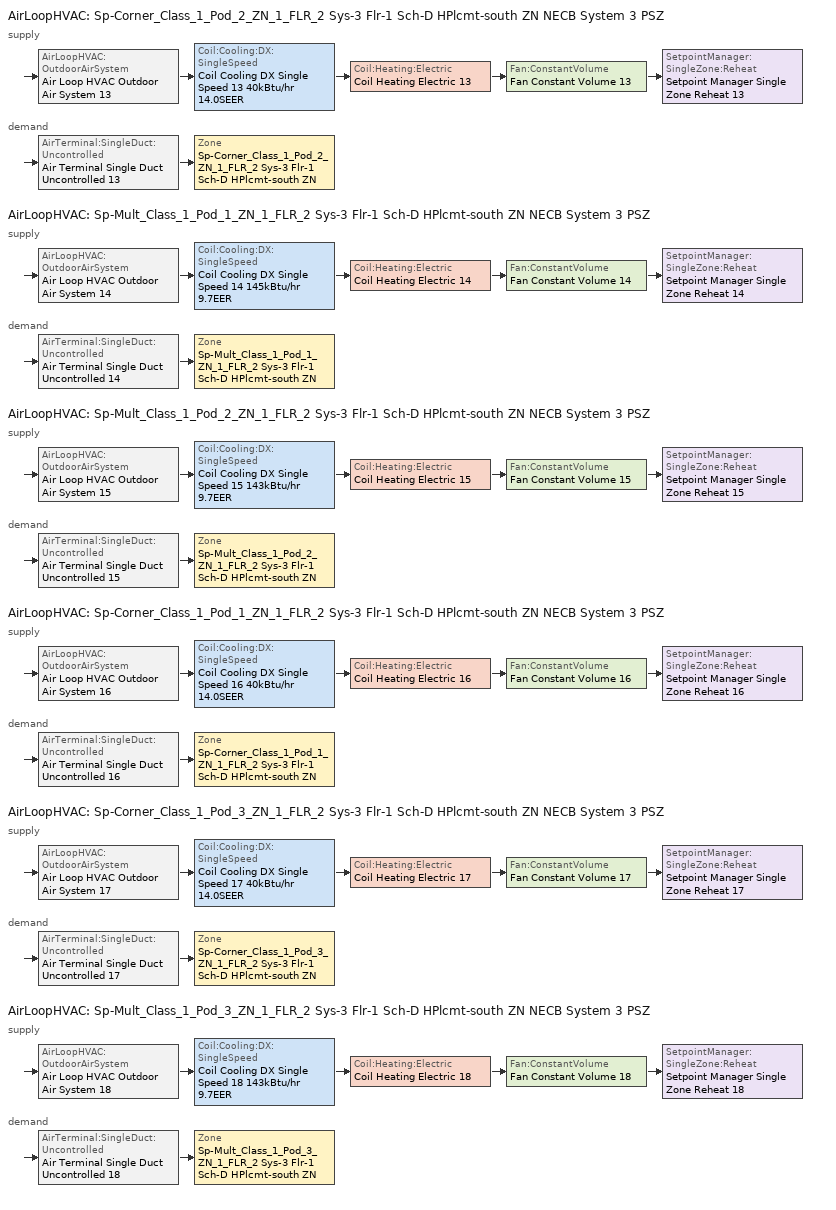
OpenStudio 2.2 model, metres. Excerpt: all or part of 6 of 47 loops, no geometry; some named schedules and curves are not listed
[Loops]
AirLoopHVAC 'Sp-Corner_Class_1_Pod_2_ZN_1_FLR_2 Sys-3 Flr-1 Sch-D HPlcmt-south ZN NECB System 3 PSZ'
 supply: AirLoopHVAC:OutdoorAirSystem 'Air Loop HVAC Outdoor Air System 13' > Coil:Cooling:DX:SingleSpeed 'Coil Cooling DX Single Speed 13 40kBtu/hr 14.0SEER' > Coil:Heating:Electric 'Coil Heating Electric 13' > Fan:ConstantVolume 'Fan Constant Volume 13' > SetpointManager:SingleZone:Reheat 'Setpoint Manager Single Zone Reheat 13'
 demand: AirTerminal:SingleDuct:Uncontrolled 'Air Terminal Single Duct Uncontrolled 13' > Zone 'Sp-Corner_Class_1_Pod_2_ZN_1_FLR_2 Sys-3 Flr-1 Sch-D HPlcmt-south ZN'
AirLoopHVAC 'Sp-Mult_Class_1_Pod_1_ZN_1_FLR_2 Sys-3 Flr-1 Sch-D HPlcmt-south ZN NECB System 3 PSZ'
 supply: AirLoopHVAC:OutdoorAirSystem 'Air Loop HVAC Outdoor Air System 14' > Coil:Cooling:DX:SingleSpeed 'Coil Cooling DX Single Speed 14 145kBtu/hr 9.7EER' > Coil:Heating:Electric 'Coil Heating Electric 14' > Fan:ConstantVolume 'Fan Constant Volume 14' > SetpointManager:SingleZone:Reheat 'Setpoint Manager Single Zone Reheat 14'
 demand: AirTerminal:SingleDuct:Uncontrolled 'Air Terminal Single Duct Uncontrolled 14' > Zone 'Sp-Mult_Class_1_Pod_1_ZN_1_FLR_2 Sys-3 Flr-1 Sch-D HPlcmt-south ZN'
AirLoopHVAC 'Sp-Mult_Class_1_Pod_2_ZN_1_FLR_2 Sys-3 Flr-1 Sch-D HPlcmt-south ZN NECB System 3 PSZ'
 supply: AirLoopHVAC:OutdoorAirSystem 'Air Loop HVAC Outdoor Air System 15' > Coil:Cooling:DX:SingleSpeed 'Coil Cooling DX Single Speed 15 143kBtu/hr 9.7EER' > Coil:Heating:Electric 'Coil Heating Electric 15' > Fan:ConstantVolume 'Fan Constant Volume 15' > SetpointManager:SingleZone:Reheat 'Setpoint Manager Single Zone Reheat 15'
 demand: AirTerminal:SingleDuct:Uncontrolled 'Air Terminal Single Duct Uncontrolled 15' > Zone 'Sp-Mult_Class_1_Pod_2_ZN_1_FLR_2 Sys-3 Flr-1 Sch-D HPlcmt-south ZN'
AirLoopHVAC 'Sp-Corner_Class_1_Pod_1_ZN_1_FLR_2 Sys-3 Flr-1 Sch-D HPlcmt-south ZN NECB System 3 PSZ'
 supply: AirLoopHVAC:OutdoorAirSystem 'Air Loop HVAC Outdoor Air System 16' > Coil:Cooling:DX:SingleSpeed 'Coil Cooling DX Single Speed 16 40kBtu/hr 14.0SEER' > Coil:Heating:Electric 'Coil Heating Electric 16' > Fan:ConstantVolume 'Fan Constant Volume 16' > SetpointManager:SingleZone:Reheat 'Setpoint Manager Single Zone Reheat 16'
 demand: AirTerminal:SingleDuct:Uncontrolled 'Air Terminal Single Duct Uncontrolled 16' > Zone 'Sp-Corner_Class_1_Pod_1_ZN_1_FLR_2 Sys-3 Flr-1 Sch-D HPlcmt-south ZN'
AirLoopHVAC 'Sp-Corner_Class_1_Pod_3_ZN_1_FLR_2 Sys-3 Flr-1 Sch-D HPlcmt-south ZN NECB System 3 PSZ'
 supply: AirLoopHVAC:OutdoorAirSystem 'Air Loop HVAC Outdoor Air System 17' > Coil:Cooling:DX:SingleSpeed 'Coil Cooling DX Single Speed 17 40kBtu/hr 14.0SEER' > Coil:Heating:Electric 'Coil Heating Electric 17' > Fan:ConstantVolume 'Fan Constant Volume 17' > SetpointManager:SingleZone:Reheat 'Setpoint Manager Single Zone Reheat 17'
 demand: AirTerminal:SingleDuct:Uncontrolled 'Air Terminal Single Duct Uncontrolled 17' > Zone 'Sp-Corner_Class_1_Pod_3_ZN_1_FLR_2 Sys-3 Flr-1 Sch-D HPlcmt-south ZN'
AirLoopHVAC 'Sp-Mult_Class_1_Pod_3_ZN_1_FLR_2 Sys-3 Flr-1 Sch-D HPlcmt-south ZN NECB System 3 PSZ'
 supply: AirLoopHVAC:OutdoorAirSystem 'Air Loop HVAC Outdoor Air System 18' > Coil:Cooling:DX:SingleSpeed 'Coil Cooling DX Single Speed 18 143kBtu/hr 9.7EER' > Coil:Heating:Electric 'Coil Heating Electric 18' > Fan:ConstantVolume 'Fan Constant Volume 18' > SetpointManager:SingleZone:Reheat 'Setpoint Manager Single Zone Reheat 18'
 demand: AirTerminal:SingleDuct:Uncontrolled 'Air Terminal Single Duct Uncontrolled 18' > Zone 'Sp-Mult_Class_1_Pod_3_ZN_1_FLR_2 Sys-3 Flr-1 Sch-D HPlcmt-south ZN'
[Sizing:Zone] Zone Cooling Design Supply Air Temperature Input Method=SupplyAirTemperature; Zone Cooling Design Supply Air Temperature {C}=13; Zone Cooling Design Supply Air Temperature Difference {deltaC}=11.11; Zone Heating Design Supply Air Temperature Input Method=SupplyAirTemperature; Zone Heating Design Supply Air Temperature {C}=43; Zone Heating Design Supply Air Temperature Difference {deltaC}=11.11; Zone Cooling Design Supply Air Humidity Ratio {kg-H2O/kg-air}=0.0085; Zone Heating Design Supply Air Humidity Ratio {kg-H2O/kg-air}=0.008; Zone Heating Sizing Factor=1.3; Zone Cooling Sizing Factor=1.1; Cooling Design Air Flow Method=DesignDay; Heating Design Air Flow Method=DesignDay; Account for Dedicated Outdoor Air System=No; Dedicated Outdoor Air System Control Strategy=NeutralSupplyAir; Dedicated Outdoor Air Low Setpoint Temperature for Design {C}=autosize; Dedicated Outdoor Air High Setpoint Temperature for Design {C}=autosize
Sp-Corner_Class_1_Pod_2_ZN_1_FLR_2 Sys-3 Flr-1 Sch-D HPlcmt-south ZN; Sp-Mult_Class_1_Pod_1_ZN_1_FLR_2 Sys-3 Flr-1 Sch-D HPlcmt-south ZN; Sp-Mult_Class_1_Pod_2_ZN_1_FLR_2 Sys-3 Flr-1 Sch-D HPlcmt-south ZN; Sp-Corner_Class_1_Pod_1_ZN_1_FLR_2 Sys-3 Flr-1 Sch-D HPlcmt-south ZN; Sp-Corner_Class_1_Pod_3_ZN_1_FLR_2 Sys-3 Flr-1 Sch-D HPlcmt-south ZN; Sp-Mult_Class_1_Pod_3_ZN_1_FLR_2 Sys-3 Flr-1 Sch-D HPlcmt-south ZN
[Zone equipment]
Sp-Corner_Class_1_Pod_2_ZN_1_FLR_2 Sys-3 Flr-1 Sch-D HPlcmt-south ZN: Air Terminal Single Duct Uncontrolled 13, Zone HVAC Baseboard Convective Electric 13
Sp-Mult_Class_1_Pod_1_ZN_1_FLR_2 Sys-3 Flr-1 Sch-D HPlcmt-south ZN: Air Terminal Single Duct Uncontrolled 14, Zone HVAC Baseboard Convective Electric 14
Sp-Mult_Class_1_Pod_2_ZN_1_FLR_2 Sys-3 Flr-1 Sch-D HPlcmt-south ZN: Air Terminal Single Duct Uncontrolled 15, Zone HVAC Baseboard Convective Electric 15
Sp-Corner_Class_1_Pod_1_ZN_1_FLR_2 Sys-3 Flr-1 Sch-D HPlcmt-south ZN: Air Terminal Single Duct Uncontrolled 16, Zone HVAC Baseboard Convective Electric 16
Sp-Corner_Class_1_Pod_3_ZN_1_FLR_2 Sys-3 Flr-1 Sch-D HPlcmt-south ZN: Air Terminal Single Duct Uncontrolled 17, Zone HVAC Baseboard Convective Electric 17
Sp-Mult_Class_1_Pod_3_ZN_1_FLR_2 Sys-3 Flr-1 Sch-D HPlcmt-south ZN: Air Terminal Single Duct Uncontrolled 18, Zone HVAC Baseboard Convective Electric 18
[AirLoopHVAC] Design Supply Air Flow Rate {m3/s}=AutoSize
Name | Availability Schedule | Availability Manager
Sp-Corner_Class_1_Pod_2_ZN_1_FLR_2 Sys-3 Flr-1 Sch-D HPlcmt-south ZN NECB System 3 PSZ | Sp-Corner_Class_1_Pod_2_ZN_1_FLR_2 Sys-3 Flr-1 Sch-D HPlcmt-south ZN NECB System 3 PSZ Occ Sch | Availability Manager Night Cycle 8
Sp-Mult_Class_1_Pod_1_ZN_1_FLR_2 Sys-3 Flr-1 Sch-D HPlcmt-south ZN NECB System 3 PSZ | Sp-Mult_Class_1_Pod_1_ZN_1_FLR_2 Sys-3 Flr-1 Sch-D HPlcmt-south ZN NECB System 3 PSZ Occ Sch | Availability Manager Night Cycle 33
Sp-Mult_Class_1_Pod_2_ZN_1_FLR_2 Sys-3 Flr-1 Sch-D HPlcmt-south ZN NECB System 3 PSZ | Sp-Mult_Class_1_Pod_2_ZN_1_FLR_2 Sys-3 Flr-1 Sch-D HPlcmt-south ZN NECB System 3 PSZ Occ Sch | Availability Manager Night Cycle 35
Sp-Corner_Class_1_Pod_1_ZN_1_FLR_2 Sys-3 Flr-1 Sch-D HPlcmt-south ZN NECB System 3 PSZ | Sp-Corner_Class_1_Pod_1_ZN_1_FLR_2 Sys-3 Flr-1 Sch-D HPlcmt-south ZN NECB System 3 PSZ Occ Sch | Availability Manager Night Cycle 6
Sp-Corner_Class_1_Pod_3_ZN_1_FLR_2 Sys-3 Flr-1 Sch-D HPlcmt-south ZN NECB System 3 PSZ | Sp-Corner_Class_1_Pod_3_ZN_1_FLR_2 Sys-3 Flr-1 Sch-D HPlcmt-south ZN NECB System 3 PSZ Occ Sch | Availability Manager Night Cycle 10
Sp-Mult_Class_1_Pod_3_ZN_1_FLR_2 Sys-3 Flr-1 Sch-D HPlcmt-south ZN NECB System 3 PSZ | Sp-Mult_Class_1_Pod_3_ZN_1_FLR_2 Sys-3 Flr-1 Sch-D HPlcmt-south ZN NECB System 3 PSZ Occ Sch | Availability Manager Night Cycle 37
[Sizing:System] Type of Load to Size On=Sensible; Design Outdoor Air Flow Rate {m3/s}=Autosize; Minimum System Air Flow Ratio=1; Preheat Design Temperature {C}=7; Preheat Design Humidity Ratio {kg-H2O/kg-Air}=0.008; Precool Design Temperature {C}=13; Precool Design Humidity Ratio {kg-H2O/kg-Air}=0.008; Central Cooling Design Supply Air Temperature {C}=13; Central Heating Design Supply Air Temperature {C}=43; Sizing Option=NonCoincident; 100% Outdoor Air in Cooling=No; 100% Outdoor Air in Heating=No; Central Cooling Design Supply Air Humidity Ratio {kg-H2O/kg-Air}=0.0085; Central Heating Design Supply Air Humidity Ratio {kg-H2O/kg-Air}=0.008; Cooling Design Air Flow Method=DesignDay; Cooling Design Air Flow Rate {m3/s}=0; Heating Design Air Flow Method=DesignDay; Heating Design Air Flow Rate {m3/s}=0; System Outdoor Air Method=ZoneSum; Zone Maximum Outdoor Air Fraction=1; Cooling Supply Air Flow Rate Per Floor Area {m3/s-m2}=0.00996765; Cooling Fraction of Autosized Cooling Supply Air Flow Rate=1; Cooling Supply Air Flow Rate Per Unit Cooling Capacity {m3/s-W}=3.94755e-05; Heating Supply Air Flow Rate Per Floor Area {m3/s-m2}=0.00996765; Heating Fraction of Autosized Heating Supply Air Flow Rate=1; Heating Fraction of Autosized Cooling Supply Air Flow Rate=1; Heating Supply Air Flow Rate Per Unit Heating Capacity {m3/s-W}=3.15882e-05; Cooling Design Capacity Method=CoolingDesignCapacity; Cooling Design Capacity {W}=autosize; Cooling Design Capacity Per Floor Area {W/m2}=234.7; Fraction of Autosized Cooling Design Capacity=1; Heating Design Capacity Method=HeatingDesignCapacity; Heating Design Capacity {W}=autosize; Heating Design Capacity Per Floor Area {W/m2}=157; Fraction of Autosized Heating Design Capacity=1; Central Cooling Capacity Control Method=OnOff
Sp-Corner_Class_1_Pod_2_ZN_1_FLR_2 Sys-3 Flr-1 Sch-D HPlcmt-south ZN NECB System 3 PSZ; Sp-Mult_Class_1_Pod_1_ZN_1_FLR_2 Sys-3 Flr-1 Sch-D HPlcmt-south ZN NECB System 3 PSZ; Sp-Mult_Class_1_Pod_2_ZN_1_FLR_2 Sys-3 Flr-1 Sch-D HPlcmt-south ZN NECB System 3 PSZ; Sp-Corner_Class_1_Pod_1_ZN_1_FLR_2 Sys-3 Flr-1 Sch-D HPlcmt-south ZN NECB System 3 PSZ; Sp-Corner_Class_1_Pod_3_ZN_1_FLR_2 Sys-3 Flr-1 Sch-D HPlcmt-south ZN NECB System 3 PSZ; Sp-Mult_Class_1_Pod_3_ZN_1_FLR_2 Sys-3 Flr-1 Sch-D HPlcmt-south ZN NECB System 3 PSZ
[Fan:ConstantVolume] Availability Schedule=Always On Discrete; Fan Efficiency=0.39975; Pressure Rise {Pa}=640; Maximum Flow Rate {m3/s}=AutoSize; Motor Efficiency=0.615
Fan Constant Volume 13; Fan Constant Volume 14; Fan Constant Volume 15; Fan Constant Volume 16; Fan Constant Volume 17; Fan Constant Volume 18
[Coil:Heating:Electric] Availability Schedule=Always On Discrete
Coil Heating Electric 13; Coil Heating Electric 14; Coil Heating Electric 15; Coil Heating Electric 16; Coil Heating Electric 17; Coil Heating Electric 18
[Coil:Cooling:DX:SingleSpeed] Availability Schedule=Always On Discrete; Rated Total Cooling Capacity {W}=autosize; Rated Sensible Heat Ratio=autosize; Rated Air Flow Rate {m3/s}=autosize; Rated Evaporator Fan Power Per Volume Flow Rate {W/(m3/s)}=773.3; Condenser Type=AirCooled; Evaporative Condenser Effectiveness=0; Evaporative Condenser Air Flow Rate {m3/s}=Autosize; Evaporative Condenser Pump Rated Power Consumption {W}=Autosize; Crankcase Heater Capacity {W}=0; Maximum Outdoor Dry-Bulb Temperature for Crankcase Heater Operation {C}=0; Basin Heater Capacity {W/K}=0; Basin Heater Setpoint Temperature {C}=10
Name | Rated COP {W/W} | Total Cooling Capacity Function of Temperature Curve | Total Cooling Capacity Function of Flow Fraction Curve | Energy Input Ratio Function of Temperature Curve | Energy Input Ratio Function of Flow Fraction Curve | Part Load Fraction Correlation Curve
Coil Cooling DX Single Speed 13 40kBtu/hr 14.0SEER | 3.8248 | DXCOOL-NECB2011-REF-CAPFT 4 | DXCOOL-NECB2011-REF-CAPFFLOW 4 | DXCOOL-NECB2011-REF-COOLEIRFT 4 | DXCOOL-NECB2011-REF-COOLEIRFFLOW 4 | DXCOOL-NECB2011-REF-COOLPLFFPLR 4
Coil Cooling DX Single Speed 14 145kBtu/hr 9.7EER | 3.38875 | DXCOOL-NECB2011-REF-CAPFT 5 | DXCOOL-NECB2011-REF-CAPFFLOW 5 | DXCOOL-NECB2011-REF-COOLEIRFT 5 | DXCOOL-NECB2011-REF-COOLEIRFFLOW 5 | DXCOOL-NECB2011-REF-COOLPLFFPLR 5
Coil Cooling DX Single Speed 15 143kBtu/hr 9.7EER | 3.38708 | DXCOOL-NECB2011-REF-CAPFT 6 | DXCOOL-NECB2011-REF-CAPFFLOW 6 | DXCOOL-NECB2011-REF-COOLEIRFT 6 | DXCOOL-NECB2011-REF-COOLEIRFFLOW 6 | DXCOOL-NECB2011-REF-COOLPLFFPLR 6
Coil Cooling DX Single Speed 16 40kBtu/hr 14.0SEER | 3.8248 | DXCOOL-NECB2011-REF-CAPFT 7 | DXCOOL-NECB2011-REF-CAPFFLOW 7 | DXCOOL-NECB2011-REF-COOLEIRFT 7 | DXCOOL-NECB2011-REF-COOLEIRFFLOW 7 | DXCOOL-NECB2011-REF-COOLPLFFPLR 7
Coil Cooling DX Single Speed 17 40kBtu/hr 14.0SEER | 3.8248 | DXCOOL-NECB2011-REF-CAPFT 8 | DXCOOL-NECB2011-REF-CAPFFLOW 8 | DXCOOL-NECB2011-REF-COOLEIRFT 8 | DXCOOL-NECB2011-REF-COOLEIRFFLOW 8 | DXCOOL-NECB2011-REF-COOLPLFFPLR 8
Coil Cooling DX Single Speed 18 143kBtu/hr 9.7EER | 3.38729 | DXCOOL-NECB2011-REF-CAPFT 9 | DXCOOL-NECB2011-REF-CAPFFLOW 9 | DXCOOL-NECB2011-REF-COOLEIRFT 9 | DXCOOL-NECB2011-REF-COOLEIRFFLOW 9 | DXCOOL-NECB2011-REF-COOLPLFFPLR 9
[Controller:OutdoorAir] Minimum Outdoor Air Flow Rate {m3/s}=0; Maximum Outdoor Air Flow Rate {m3/s}=Autosize; Economizer Control Action Type=ModulateFlow; Lockout Type=NoLockout; Minimum Limit Type=FixedMinimum; High Humidity Control=No; Heat Recovery Bypass Control Type=BypassWhenWithinEconomizerLimits
Name | Economizer Control Type | Economizer Maximum Limit Dry-Bulb Temperature {C} | Economizer Maximum Limit Enthalpy {J/kg} | Economizer Minimum Limit Dry-Bulb Temperature {C} | Minimum Outdoor Air Schedule | Controller Mechanical Ventilation
Controller Outdoor Air 13 | NoEconomizer | 28 | 64000 | -100 | Sp-Corner_Class_1_Pod_2_ZN_1_FLR_2 Sys-3 Flr-1 Sch-D HPlcmt-south ZN NECB System 3 PSZ Occ Sch | Controller Mechanical Ventilation 13
Controller Outdoor Air 14 | DifferentialEnthalpy |  |  |  | Sp-Mult_Class_1_Pod_1_ZN_1_FLR_2 Sys-3 Flr-1 Sch-D HPlcmt-south ZN NECB System 3 PSZ Occ Sch | Controller Mechanical Ventilation 14
Controller Outdoor Air 15 | DifferentialEnthalpy |  |  |  | Sp-Mult_Class_1_Pod_2_ZN_1_FLR_2 Sys-3 Flr-1 Sch-D HPlcmt-south ZN NECB System 3 PSZ Occ Sch | Controller Mechanical Ventilation 15
Controller Outdoor Air 16 | NoEconomizer | 28 | 64000 | -100 | Sp-Corner_Class_1_Pod_1_ZN_1_FLR_2 Sys-3 Flr-1 Sch-D HPlcmt-south ZN NECB System 3 PSZ Occ Sch | Controller Mechanical Ventilation 16
Controller Outdoor Air 17 | NoEconomizer | 28 | 64000 | -100 | Sp-Corner_Class_1_Pod_3_ZN_1_FLR_2 Sys-3 Flr-1 Sch-D HPlcmt-south ZN NECB System 3 PSZ Occ Sch | Controller Mechanical Ventilation 17
Controller Outdoor Air 18 | DifferentialEnthalpy |  |  |  | Sp-Mult_Class_1_Pod_3_ZN_1_FLR_2 Sys-3 Flr-1 Sch-D HPlcmt-south ZN NECB System 3 PSZ Occ Sch | Controller Mechanical Ventilation 18
[Controller:MechanicalVentilation] Availability Schedule=Always On Discrete; System Outdoor Air Method=ZoneSum
Controller Mechanical Ventilation 13; Controller Mechanical Ventilation 14; Controller Mechanical Ventilation 15; Controller Mechanical Ventilation 16; Controller Mechanical Ventilation 17; Controller Mechanical Ventilation 18
[AirLoopHVAC:OutdoorAirSystem]
Name | Controller
Air Loop HVAC Outdoor Air System 13 | Controller Outdoor Air 13
Air Loop HVAC Outdoor Air System 14 | Controller Outdoor Air 14
Air Loop HVAC Outdoor Air System 15 | Controller Outdoor Air 15
Air Loop HVAC Outdoor Air System 16 | Controller Outdoor Air 16
Air Loop HVAC Outdoor Air System 17 | Controller Outdoor Air 17
Air Loop HVAC Outdoor Air System 18 | Controller Outdoor Air 18
[SetpointManager:SingleZone:Reheat] Minimum Supply Air Temperature {C}=13; Maximum Supply Air Temperature {C}=43
Name | Control Zone
Setpoint Manager Single Zone Reheat 13 | Sp-Corner_Class_1_Pod_2_ZN_1_FLR_2 Sys-3 Flr-1 Sch-D HPlcmt-south ZN
Setpoint Manager Single Zone Reheat 14 | Sp-Mult_Class_1_Pod_1_ZN_1_FLR_2 Sys-3 Flr-1 Sch-D HPlcmt-south ZN
Setpoint Manager Single Zone Reheat 15 | Sp-Mult_Class_1_Pod_2_ZN_1_FLR_2 Sys-3 Flr-1 Sch-D HPlcmt-south ZN
Setpoint Manager Single Zone Reheat 16 | Sp-Corner_Class_1_Pod_1_ZN_1_FLR_2 Sys-3 Flr-1 Sch-D HPlcmt-south ZN
Setpoint Manager Single Zone Reheat 17 | Sp-Corner_Class_1_Pod_3_ZN_1_FLR_2 Sys-3 Flr-1 Sch-D HPlcmt-south ZN
Setpoint Manager Single Zone Reheat 18 | Sp-Mult_Class_1_Pod_3_ZN_1_FLR_2 Sys-3 Flr-1 Sch-D HPlcmt-south ZN
[AirTerminal:SingleDuct:Uncontrolled] Availability Schedule=Always On Discrete; Maximum Air Flow Rate {m3/s}=AutoSize
Air Terminal Single Duct Uncontrolled 13; Air Terminal Single Duct Uncontrolled 14; Air Terminal Single Duct Uncontrolled 15; Air Terminal Single Duct Uncontrolled 16; Air Terminal Single Duct Uncontrolled 17; Air Terminal Single Duct Uncontrolled 18
[ZoneHVAC:Baseboard:Convective:Electric] Availability Schedule=Always On Discrete; Nominal Capacity {W}=autosize; Efficiency=1
Zone HVAC Baseboard Convective Electric 13; Zone HVAC Baseboard Convective Electric 14; Zone HVAC Baseboard Convective Electric 15; Zone HVAC Baseboard Convective Electric 16; Zone HVAC Baseboard Convective Electric 17; Zone HVAC Baseboard Convective Electric 18
[AvailabilityManager:NightCycle] Control Type=CycleOnAny; Thermostat Tolerance {deltaC}=1; Cycling Run Time {s}=3600
Availability Manager Night Cycle 6; Availability Manager Night Cycle 8; Availability Manager Night Cycle 10; Availability Manager Night Cycle 33; Availability Manager Night Cycle 35; Availability Manager Night Cycle 37
[Schedule:Ruleset]
Name | Default Day Schedule | Summer Design Day Schedule | Winter Design Day Schedule
Sp-Corner_Class_1_Pod_1_ZN_1_FLR_2 Sys-3 Flr-1 Sch-D HPlcmt-south ZN NECB System 3 PSZ Occ Sch | Sp-Corner_Class_1_Pod_1_ZN_1_FLR_2 Sys-3 Flr-1 Sch-D HPlcmt-south ZN NECB System 3 PSZ Occ Sch Default | Sp-Corner_Class_1_Pod_1_ZN_1_FLR_2 Sys-3 Flr-1 Sch-D HPlcmt-south ZN NECB System 3 PSZ Occ Sch Summer Design Day | Sp-Corner_Class_1_Pod_1_ZN_1_FLR_2 Sys-3 Flr-1 Sch-D HPlcmt-south ZN NECB System 3 PSZ Occ Sch Winter Design Day
Sp-Corner_Class_1_Pod_2_ZN_1_FLR_2 Sys-3 Flr-1 Sch-D HPlcmt-south ZN NECB System 3 PSZ Occ Sch | Sp-Corner_Class_1_Pod_2_ZN_1_FLR_2 Sys-3 Flr-1 Sch-D HPlcmt-south ZN NECB System 3 PSZ Occ Sch Default | Sp-Corner_Class_1_Pod_2_ZN_1_FLR_2 Sys-3 Flr-1 Sch-D HPlcmt-south ZN NECB System 3 PSZ Occ Sch Summer Design Day | Sp-Corner_Class_1_Pod_2_ZN_1_FLR_2 Sys-3 Flr-1 Sch-D HPlcmt-south ZN NECB System 3 PSZ Occ Sch Winter Design Day
Sp-Corner_Class_1_Pod_3_ZN_1_FLR_2 Sys-3 Flr-1 Sch-D HPlcmt-south ZN NECB System 3 PSZ Occ Sch | Sp-Corner_Class_1_Pod_3_ZN_1_FLR_2 Sys-3 Flr-1 Sch-D HPlcmt-south ZN NECB System 3 PSZ Occ Sch Default | Sp-Corner_Class_1_Pod_3_ZN_1_FLR_2 Sys-3 Flr-1 Sch-D HPlcmt-south ZN NECB System 3 PSZ Occ Sch Summer Design Day | Sp-Corner_Class_1_Pod_3_ZN_1_FLR_2 Sys-3 Flr-1 Sch-D HPlcmt-south ZN NECB System 3 PSZ Occ Sch Winter Design Day
Sp-Mult_Class_1_Pod_1_ZN_1_FLR_2 Sys-3 Flr-1 Sch-D HPlcmt-south ZN NECB System 3 PSZ Occ Sch | Sp-Mult_Class_1_Pod_1_ZN_1_FLR_2 Sys-3 Flr-1 Sch-D HPlcmt-south ZN NECB System 3 PSZ Occ Sch Default | Sp-Mult_Class_1_Pod_1_ZN_1_FLR_2 Sys-3 Flr-1 Sch-D HPlcmt-south ZN NECB System 3 PSZ Occ Sch Summer Design Day | Sp-Mult_Class_1_Pod_1_ZN_1_FLR_2 Sys-3 Flr-1 Sch-D HPlcmt-south ZN NECB System 3 PSZ Occ Sch Winter Design Day
Sp-Mult_Class_1_Pod_2_ZN_1_FLR_2 Sys-3 Flr-1 Sch-D HPlcmt-south ZN NECB System 3 PSZ Occ Sch | Sp-Mult_Class_1_Pod_2_ZN_1_FLR_2 Sys-3 Flr-1 Sch-D HPlcmt-south ZN NECB System 3 PSZ Occ Sch Default | Sp-Mult_Class_1_Pod_2_ZN_1_FLR_2 Sys-3 Flr-1 Sch-D HPlcmt-south ZN NECB System 3 PSZ Occ Sch Summer Design Day | Sp-Mult_Class_1_Pod_2_ZN_1_FLR_2 Sys-3 Flr-1 Sch-D HPlcmt-south ZN NECB System 3 PSZ Occ Sch Winter Design Day
Sp-Mult_Class_1_Pod_3_ZN_1_FLR_2 Sys-3 Flr-1 Sch-D HPlcmt-south ZN NECB System 3 PSZ Occ Sch | Sp-Mult_Class_1_Pod_3_ZN_1_FLR_2 Sys-3 Flr-1 Sch-D HPlcmt-south ZN NECB System 3 PSZ Occ Sch Default | Sp-Mult_Class_1_Pod_3_ZN_1_FLR_2 Sys-3 Flr-1 Sch-D HPlcmt-south ZN NECB System 3 PSZ Occ Sch Summer Design Day | Sp-Mult_Class_1_Pod_3_ZN_1_FLR_2 Sys-3 Flr-1 Sch-D HPlcmt-south ZN NECB System 3 PSZ Occ Sch Winter Design Day
[Schedule:Constant]
Always On Discrete: Value=1
[Curve:Biquadratic] Minimum Value of x=13; Maximum Value of x=24; Minimum Value of y=24; Maximum Value of y=46
Name | Coefficient1 Constant | Coefficient2 x | Coefficient3 x**2 | Coefficient4 y | Coefficient5 y**2 | Coefficient6 x*y
DXCOOL-NECB2011-REF-CAPFT 4; DXCOOL-NECB2011-REF-CAPFT 5; DXCOOL-NECB2011-REF-CAPFT 6; DXCOOL-NECB2011-REF-CAPFT 7 | 0.867905 | 0.0142459 | 0.00055436 | -0.0075575 | 3.3e-05 | -0.0001918
DXCOOL-NECB2011-REF-COOLEIRFT 4; DXCOOL-NECB2011-REF-COOLEIRFT 5; DXCOOL-NECB2011-REF-COOLEIRFT 6 | 0.116936 | 0.0284933 | -0.0004112 | 0.0214108 | 0.00016103 | -0.0006791
[Curve:Quadratic] Coefficient1 Constant=1; Coefficient2 x=0; Coefficient3 x**2=0; Minimum Value of x=0; Maximum Value of x=1
DXCOOL-NECB2011-REF-CAPFFLOW 4; DXCOOL-NECB2011-REF-COOLEIRFFLOW 4; DXCOOL-NECB2011-REF-CAPFFLOW 5; DXCOOL-NECB2011-REF-COOLEIRFFLOW 5; DXCOOL-NECB2011-REF-CAPFFLOW 6; DXCOOL-NECB2011-REF-COOLEIRFFLOW 6
[Curve:Cubic] Coefficient1 Constant=0.0277; Coefficient2 x=4.9151; Coefficient3 x**2=-8.184; Coefficient4 x**3=4.2702; Minimum Value of x=0.7; Maximum Value of x=1
DXCOOL-NECB2011-REF-COOLPLFFPLR 4; DXCOOL-NECB2011-REF-COOLPLFFPLR 5; DXCOOL-NECB2011-REF-COOLPLFFPLR 6
